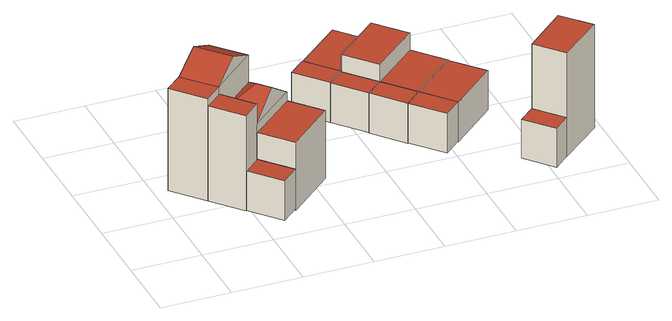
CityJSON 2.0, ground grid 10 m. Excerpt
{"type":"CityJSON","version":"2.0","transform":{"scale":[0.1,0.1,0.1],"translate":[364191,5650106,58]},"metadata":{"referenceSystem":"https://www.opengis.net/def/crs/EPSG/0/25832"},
"CityObjects":{
"building1":{"type":"Building","attributes":{"Gemeindeschluessel":"05315000","Geometrietyp2DReferenz":"3000","function":"31001_1010"},"address":[{"country":"Germany","locality":"Köln","thoroughfareNumber":"57","thoroughfareName":"Dellbrücker Steinweg"}],"children":["building1-1","building1-2"]},
"building1-1":{"type":"BuildingPart","attributes":{"roofType":"3100","measuredHeight":17.97,"storeysAboveGround":3},"parents":["building1"],"geometry":[{"type":"MultiSurface","lod":"2","boundaries":[[[0,1,2,3]],[[4,5,1,0]],[[3,2,6,7]],[[0,8,4]],[[7,9,3]],[[3,9,8,0]],[[4,8,9,7]],[[1,5,6,2]],[[10,11,6,5]],[[4,7,11,10]]],"semantics":{"surfaces":[{"type":"WallSurface"},{"type":"RoofSurface"},{"type":"GroundSurface"},{"type":"ClosureSurface"}],"values":[0,0,0,0,0,1,1,2,0,3]}}]},
"building1-2":{"type":"BuildingPart","attributes":{"roofType":"1000","measuredHeight":15.61,"storeysAboveGround":3},"address":[{"country":"Germany","locality":"Köln","thoroughfareNumber":"57","thoroughfareName":"Dellbrücker Steinweg"}],"parents":["building1"],"geometry":[{"type":"Solid","lod":"2","boundaries":[[[[12,13,10,4]],[[14,15,13,12]],[[7,11,15,14]],[[12,4,7,14]],[[10,13,15,11]],[[4,10,11,7]]]],"semantics":{"surfaces":[{"type":"WallSurface"},{"type":"RoofSurface"},{"type":"GroundSurface"},{"type":"ClosureSurface"}],"values":[[0,0,0,1,2,3]]}}]},
"building2":{"type":"Building","attributes":{"Gemeindeschluessel":"05315000","Geometrietyp2DReferenz":"3000","function":"31001_1010"},"address":[{"country":"Germany","locality":"Köln","thoroughfareNumber":"55","thoroughfareName":"Dellbrücker Steinweg"}],"children":["building2-1","building2-2"]},
"building2-1":{"type":"BuildingPart","attributes":{"roofType":"5000","measuredHeight":14.77,"storeysAboveGround":3},"parents":["building2"],"geometry":[{"type":"MultiSurface","lod":"2","boundaries":[[[16,1,5,17]],[[18,19,1,16]],[[20,21,19,18]],[[17,22,16]],[[18,23,20]],[[20,23,22,17]],[[16,22,23,18]],[[5,1,19,21]],[[24,10,5,21]],[[20,17,10,24]]],"semantics":{"surfaces":[{"type":"WallSurface"},{"type":"RoofSurface"},{"type":"GroundSurface"},{"type":"ClosureSurface"}],"values":[0,0,0,1,0,1,1,2,0,3]}}]},
"building2-2":{"type":"BuildingPart","attributes":{"roofType":"1000","measuredHeight":14.49,"storeysAboveGround":3},"address":[{"country":"Germany","locality":"Köln","thoroughfareNumber":"55","thoroughfareName":"Dellbrücker Steinweg"}],"parents":["building2"],"geometry":[{"type":"MultiSurface","lod":"2","boundaries":[[[25,26,24,27]],[[28,13,26,25]],[[29,10,13,28]],[[25,27,29,28]],[[24,26,13,10]],[[29,27,20,17]],[[24,10,17,20]]],"semantics":{"surfaces":[{"type":"WallSurface"},{"type":"RoofSurface"},{"type":"GroundSurface"},{"type":"ClosureSurface"}],"values":[0,0,0,1,2,0,3]}}]},
"building3":{"type":"Building","attributes":{"Gemeindeschluessel":"05315000","Geometrietyp2DReferenz":"3000","function":"31001_1010"},"address":[{"country":"Germany","locality":"Köln","thoroughfareNumber":"53","thoroughfareName":"Dellbrücker Steinweg"}],"children":["building3-1","building3-2"]},
"building3-1":{"type":"BuildingPart","attributes":{"roofType":"1000","measuredHeight":10.35,"storeysAboveGround":3},"parents":["building3"],"geometry":[{"type":"MultiSurface","lod":"2","boundaries":[[[30,19,21,31]],[[32,33,19,30]],[[34,35,33,32]],[[32,30,31,34]],[[19,33,35,21]],[[36,37,21,35]],[[34,31,38,39]],[[37,36,39,38]]],"semantics":{"surfaces":[{"type":"WallSurface"},{"type":"RoofSurface"},{"type":"GroundSurface"},{"type":"ClosureSurface"}],"values":[0,0,0,1,2,0,0,3]}}]},
"building3-2":{"type":"BuildingPart","attributes":{"roofType":"9999","measuredHeight":6,"storeysAboveGround":3},"address":[{"country":"Germany","locality":"Köln","thoroughfareNumber":"53","thoroughfareName":"Dellbrücker Steinweg"}],"parents":["building3"],"geometry":[{"type":"Solid","lod":"2","boundaries":[[[[40,39,38,41]],[[40,42,36,39]],[[41,43,42,40]],[[38,37,43,41]],[[38,39,36,37]],[[36,42,43,37]]]],"semantics":{"surfaces":[{"type":"RoofSurface"},{"type":"WallSurface"},{"type":"GroundSurface"}],"values":[[0,1,1,1,1,2]]}}]},
"building4":{"type":"Building","attributes":{"Gemeindeschluessel":"05315000","Geometrietyp2DReferenz":"3000","function":"31001_1010"},"address":[{"country":"Germany","locality":"Köln","thoroughfareNumber":"61","thoroughfareName":"Dellbrücker Steinweg"}],"children":["building4-1","building4-2"]},
"building4-1":{"type":"BuildingPart","attributes":{"roofType":"9999","measuredHeight":6,"storeysAboveGround":3},"parents":["building4"],"geometry":[{"type":"Solid","lod":"2","boundaries":[[[[44,45,46,47]],[[45,48,49,46]],[[44,50,48,45]],[[47,51,50,44]],[[47,46,49,51]],[[48,50,51,49]]]],"semantics":{"surfaces":[{"type":"RoofSurface"},{"type":"WallSurface"},{"type":"GroundSurface"}],"values":[[0,1,1,1,1,2]]}}]},
"building4-2":{"type":"BuildingPart","attributes":{"roofType":"9999","measuredHeight":6.06,"storeysAboveGround":3},"address":[{"country":"Germany","locality":"Köln","thoroughfareNumber":"61","thoroughfareName":"Dellbrücker Steinweg"}],"parents":["building4"],"geometry":[{"type":"MultiSurface","lod":"2","boundaries":[[[52,53,54,55]],[[54,53,47,46]],[[52,56,51,53]],[[55,57,56,52]],[[54,49,57,55]],[[51,49,46,47]],[[51,56,57,49]]],"semantics":{"surfaces":[{"type":"RoofSurface"},{"type":"WallSurface"},{"type":"GroundSurface"}],"values":[0,1,1,1,1,1,2]}}]},
"building5":{"type":"Building","attributes":{"Gemeindeschluessel":"05315000","Geometrietyp2DReferenz":"3000","function":"31001_1010"},"address":[{"country":"Germany","locality":"Köln","thoroughfareNumber":"63","thoroughfareName":"Dellbrücker Steinweg"}],"children":["building5-1","building5-2"]},
"building5-1":{"type":"BuildingPart","attributes":{"roofType":"1000","measuredHeight":8.56,"storeysAboveGround":3},"parents":["building5"],"geometry":[{"type":"MultiSurface","lod":"2","boundaries":[[[58,50,51,59]],[[60,61,50,58]],[[62,63,61,60]],[[60,58,59,62]],[[50,61,63,51]],[[62,59,47,64]],[[51,63,64,47]]],"semantics":{"surfaces":[{"type":"WallSurface"},{"type":"RoofSurface"},{"type":"GroundSurface"},{"type":"ClosureSurface"}],"values":[0,0,0,1,2,0,3]}}]},
"building5-2":{"type":"BuildingPart","attributes":{"roofType":"9999","measuredHeight":6,"storeysAboveGround":3},"address":[{"country":"Germany","locality":"Köln","thoroughfareNumber":"63","thoroughfareName":"Dellbrücker Steinweg"}],"parents":["building5"],"geometry":[{"type":"Solid","lod":"2","boundaries":[[[[65,64,47,66]],[[65,67,63,64]],[[66,56,67,65]],[[47,51,56,66]],[[47,64,63,51]],[[63,67,56,51]]]],"semantics":{"surfaces":[{"type":"RoofSurface"},{"type":"WallSurface"},{"type":"GroundSurface"}],"values":[[0,1,1,1,1,2]]}}]},
"building6":{"type":"Building","attributes":{"Gemeindeschluessel":"05315000","Geometrietyp2DReferenz":"3000","function":"31001_1010"},"address":[{"country":"Germany","locality":"Köln","thoroughfareNumber":"65","thoroughfareName":"Dellbrücker Steinweg"}],"children":["building6-1","building6-2"]},
"building6-1":{"type":"BuildingPart","attributes":{"roofType":"1000","measuredHeight":6,"storeysAboveGround":3},"parents":["building6"],"geometry":[{"type":"Solid","lod":"2","boundaries":[[[[68,61,63,64]],[[69,70,61,68]],[[71,72,70,69]],[[69,68,64,71]],[[61,70,72,63]],[[63,72,71,64]]]],"semantics":{"surfaces":[{"type":"WallSurface"},{"type":"RoofSurface"},{"type":"GroundSurface"},{"type":"ClosureSurface"}],"values":[[0,0,0,1,2,3]]}}]},
"building6-2":{"type":"BuildingPart","attributes":{"roofType":"9999","measuredHeight":6.04,"storeysAboveGround":3},"address":[{"country":"Germany","locality":"Köln","thoroughfareNumber":"65","thoroughfareName":"Dellbrücker Steinweg"}],"parents":["building6"],"geometry":[{"type":"MultiSurface","lod":"2","boundaries":[[[73,71,64,65]],[[63,72,74,75]],[[73,76,74,71]],[[65,77,76,73]],[[64,75,77,65]],[[64,71,72,63]],[[74,76,77,75]]],"semantics":{"surfaces":[{"type":"RoofSurface"},{"type":"WallSurface"},{"type":"GroundSurface"}],"values":[0,1,1,1,1,1,2]}}]},
"building7":{"type":"Building","attributes":{"Gemeindeschluessel":"05315000","Geometrietyp2DReferenz":"3000","function":"31001_1010"},"address":[{"country":"Germany","locality":"Köln","thoroughfareNumber":"67","thoroughfareName":"Dellbrücker Steinweg"}],"children":["building7-1","building7-2"]},
"building7-1":{"type":"BuildingPart","attributes":{"roofType":"9999","measuredHeight":6,"storeysAboveGround":3},"parents":["building7"],"geometry":[{"type":"MultiSurface","lod":"2","boundaries":[[[78,79,80,81]],[[79,82,74,80]],[[78,83,82,79]],[[81,84,83,78]],[[85,72,74,84]],[[81,80,72,85]],[[82,83,84,74]]],"semantics":{"surfaces":[{"type":"RoofSurface"},{"type":"WallSurface"},{"type":"GroundSurface"}],"values":[0,1,1,1,1,1,2]}}]},
"building7-2":{"type":"BuildingPart","attributes":{"roofType":"9999","measuredHeight":5.96,"storeysAboveGround":3},"address":[{"country":"Germany","locality":"Köln","thoroughfareNumber":"67","thoroughfareName":"Dellbrücker Steinweg"}],"parents":["building7"],"geometry":[{"type":"MultiSurface","lod":"2","boundaries":[[[86,87,71,73]],[[71,87,81,80]],[[86,88,85,87]],[[73,89,88,86]],[[71,72,89,73]],[[85,72,80,81]],[[85,88,89,72]]],"semantics":{"surfaces":[{"type":"RoofSurface"},{"type":"WallSurface"},{"type":"GroundSurface"}],"values":[0,1,1,1,1,1,2]}}]},
"building8":{"type":"Building","attributes":{"Gemeindeschluessel":"05315000","Geometrietyp2DReferenz":"3000","function":"31001_1010"},"address":[{"country":"Germany","locality":"Köln","thoroughfareNumber":"69","thoroughfareName":"Dellbrücker Steinweg"}],"children":["building8-1","building8-2"]},
"building8-1":{"type":"BuildingPart","attributes":{"roofType":"1000","measuredHeight":15.77,"storeysAboveGround":3},"parents":["building8"],"geometry":[{"type":"MultiSurface","lod":"2","boundaries":[[[90,91,92,93]],[[94,95,91,90]],[[96,97,95,94]],[[94,90,93,96]],[[91,95,97,92]],[[98,99,92,97]],[[96,93,100,101]],[[101,100,99,98]]],"semantics":{"surfaces":[{"type":"WallSurface"},{"type":"RoofSurface"},{"type":"GroundSurface"},{"type":"ClosureSurface"}],"values":[0,0,0,1,2,0,0,3]}}]},
"building8-2":{"type":"BuildingPart","attributes":{"roofType":"9999","measuredHeight":5.93,"storeysAboveGround":3},"address":[{"country":"Germany","locality":"Köln","thoroughfareNumber":"69","thoroughfareName":"Dellbrücker Steinweg"}],"parents":["building8"],"geometry":[{"type":"Solid","lod":"2","boundaries":[[[[102,101,100,103]],[[102,104,98,101]],[[103,105,104,102]],[[100,99,105,103]],[[100,101,98,99]],[[98,104,105,99]]]],"semantics":{"surfaces":[{"type":"RoofSurface"},{"type":"WallSurface"},{"type":"GroundSurface"}],"values":[[0,1,1,1,1,2]]}}]}
},
"vertices":[
[134,168,181],[134,168,23],[96,211,23],[96,211,181],[69,110,181],[69,110,23],[30,153,23],[30,153,181],[101,139,203],[63,182,203],[69,110,25],[30,153,25],
[44,88,181],[44,88,25],[6,132,181],[6,132,25],
[134,168,140],[69,110,140],[171,126,140],[171,126,23],[105,68,140],[105,68,23],[123,114,171],[138,97,171],[105,68,25],
[81,46,170],[81,46,25],[105,68,170],[44,88,170],[69,110,170],
[171,126,127],[105,68,127],[208,84,127],[208,84,23],[142,26,127],[142,26,23],[142,26,26],[105,68,26],[105,68,86],[142,26,86],
[118,4,86],[81,46,86],[118,4,26],[81,46,26],
[356,288,84],[319,330,84],[253,272,84],[290,230,84],[319,330,24],[253,272,24],[356,288,24],[290,230,24],
[266,209,85],[290,230,85],[253,272,85],[229,251,85],[266,209,24],[229,251,24],
[356,288,110],[290,230,110],[393,246,110],[393,246,24],[327,188,110],[327,188,24],[327,188,84],
[303,167,84],[266,209,84],[303,167,24],
[393,246,84],[430,204,84],[430,204,24],[364,146,84],[364,146,24],
[340,124,84],[364,146,23],[327,188,23],[340,124,23],[303,167,23],
[468,161,83],[430,204,83],[364,146,83],[402,103,83],[430,204,23],[468,161,23],[402,103,23],[402,103,24],
[378,81,84],[402,103,84],[378,81,24],[340,124,24],
[556,136,161],[556,136,3],[497,83,3],[497,83,161],[591,97,161],[591,97,3],[531,45,161],[531,45,3],[531,45,4],[497,83,4],[497,83,63],[531,45,63],
[508,24,63],[474,63,63],[508,24,4],[474,63,4]
]}
